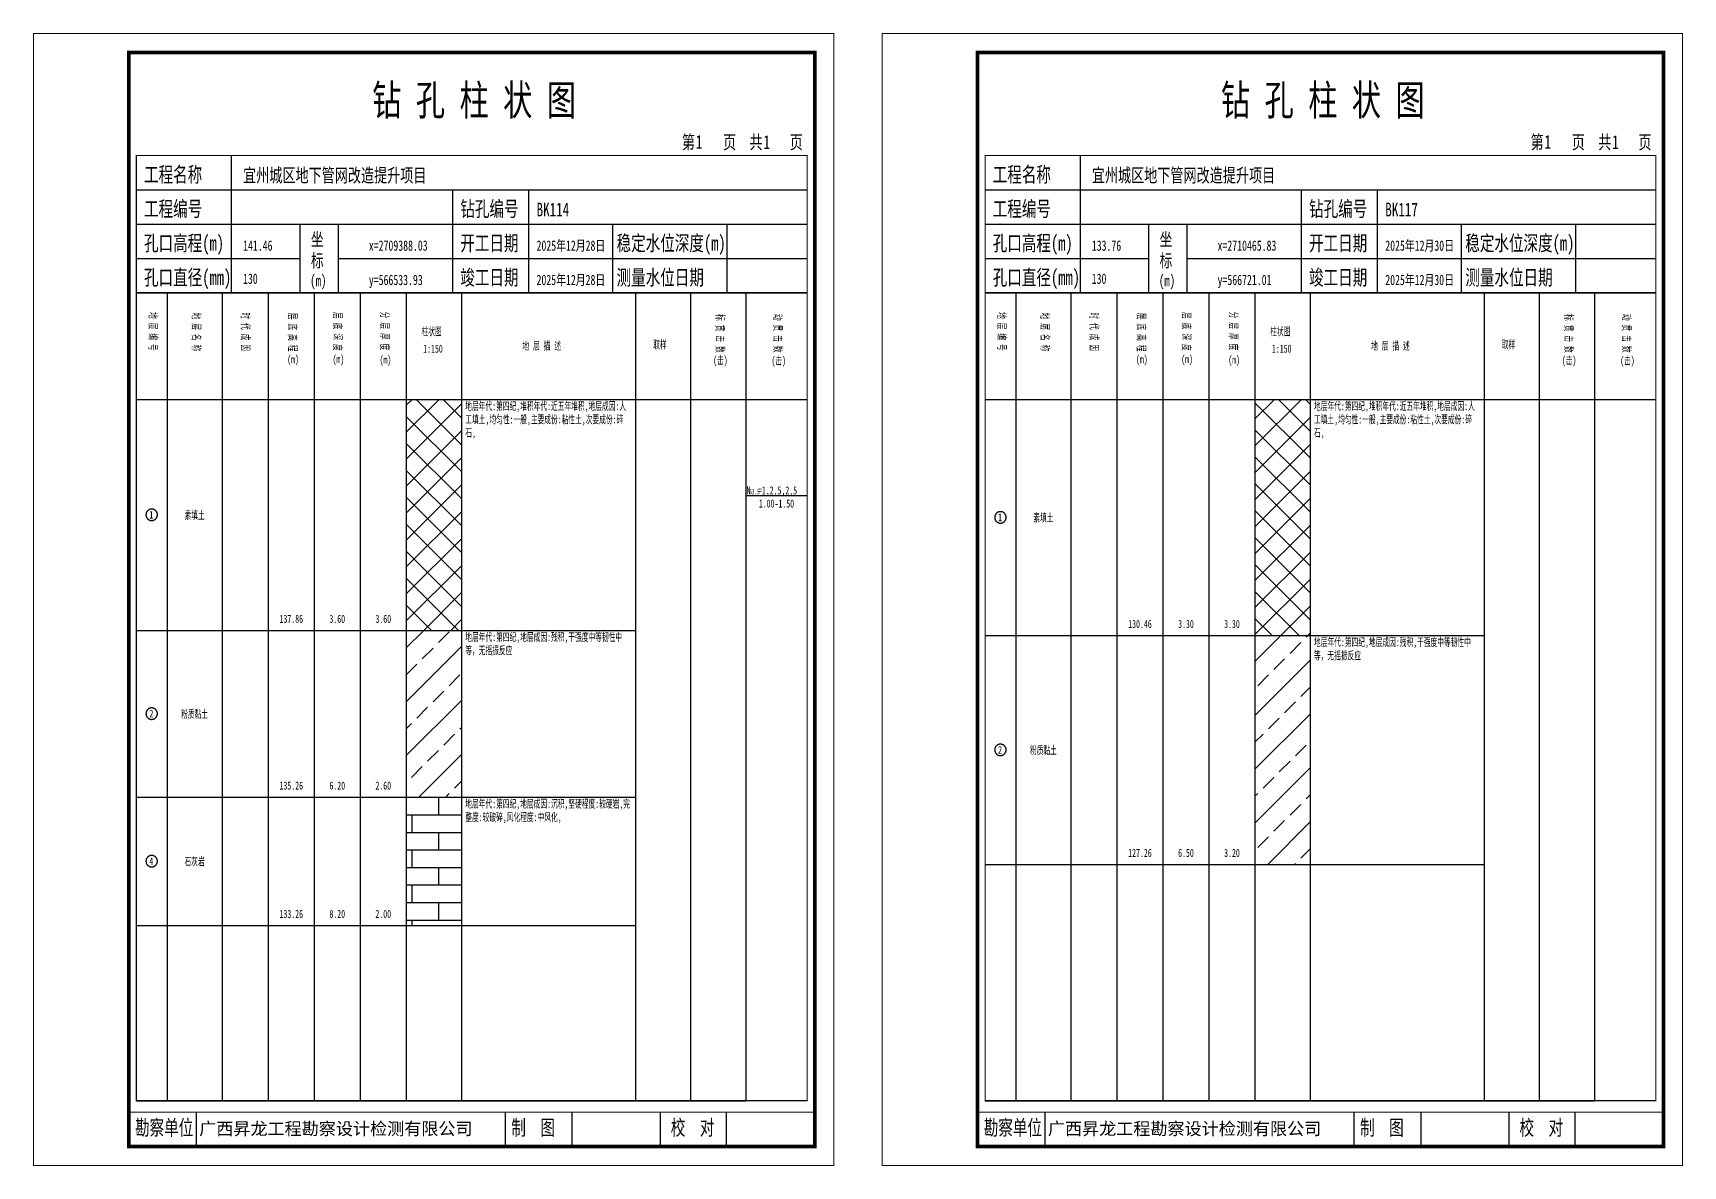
# Model space of a CAD drawing. Header units: millimetres. Extents: x 0 to 2711117, y 0 to 567555.
# Drawn here: x 3785.5 to 4218.5, y -0.1 to 297.1 of the extents above; entities that cross this region are included whole.
import ezdxf
from ezdxf.enums import TextEntityAlignment as Align

# ---------------------------------------------------------------- set-up
doc = ezdxf.new("R2010")
doc.units = ezdxf.units.MM
doc.layers.add('GICAD_POU_TEXTS', color=7, linetype='Continuous')
doc.layers.add('勘察点图例', color=7, linetype='Continuous')
doc.styles.add('HEAD_FONT', font='simfang.ttf', dxfattribs={"width": 0.6})
doc.styles.add('HEAD_FONT2', font='simfang.ttf', dxfattribs={"width": 0.6})
doc.styles.add('HT', font='simhei.ttf')
doc.styles.add('LZ_FONT', font='simfang.ttf', dxfattribs={"width": 0.7, "height": 8})
doc.styles.add('成果图图块', font='simfang.ttf', dxfattribs={"height": 2.5})
doc.styles.add('成果图表体', font='simfang.ttf', dxfattribs={"width": 0.6, "height": 2.1})
pattern_1 = [(45, (0, 0), (-3.535534, 3.535534), []), (135, (0, 0), (-3.535534, -3.535534), [])]
pattern_2 = [(45, (0, 0), (-7.071068, 7.071068), []), (45, (7.071, 0), (-7.071068, 7.071068), [4, -2])]

# ---------------------------------------------------------------- blocks, each defined once
blk = doc.blocks.new('BK114')
for p, q in [((52, 229), (52, 265)), ((27, 256), (203, 256)), ((110, 229), (110, 256)), ((130, 229), (130, 256)), ((27, 247), (203, 247)), ((70, 229), (70, 247)), ((80, 229), (80, 247)), ((152, 229), (152, 247)), ((182, 229), (182, 247)), ((27, 238), (70, 238)), ((80, 238), (203, 238)), ((27, 229), (35.05, 229)), ((35.05, 229), (35.05, 17)), ((35.05, 229), (49.53, 229)), ((49.53, 229), (49.53, 17)), ((49.53, 229), (61.6, 229)), ((61.6, 229), (61.6, 17)), ((61.6, 229), (73.68, 229)), ((73.68, 229), (73.68, 17)), ((73.68, 229), (85.75, 229)), ((85.75, 229), (85.75, 17)), ((85.75, 229), (97.82, 229)), ((97.82, 229), (97.82, 17)), ((97.82, 229), (112.3, 229)), ((112.3, 229), (112.3, 17)), ((112.3, 229), (157.93, 229)), ((157.93, 229), (157.93, 17)), ((157.93, 229), (172.42, 229)), ((172.42, 229), (172.42, 17)), ((172.42, 229), (186.9, 229)), ((186.9, 229), (186.9, 17)), ((186.9, 229), (203, 229)), ((27, 201), (203, 201)), ((27, 17), (35.05, 17)), ((35.05, 17), (49.53, 17)), ((42.74, 4.95), (42.74, 13.95)), ((42.74, 4.95), (42.74, 13.95)), ((49.53, 17), (61.6, 17)), ((61.6, 17), (73.68, 17)), ((73.68, 17), (85.75, 17)), ((85.75, 17), (97.82, 17)), ((97.82, 17), (112.3, 17)), ((112.3, 17), (157.93, 17)), ((123.83, 4.95), (123.83, 13.95)), ((141.38, 4.95), (141.38, 13.95)), ((157.93, 17), (172.42, 17)), ((164.48, 4.95), (164.48, 13.95)), ((172.42, 17), (186.9, 17)), ((181.84, 4.95), (181.84, 13.95)), ((181.84, 4.95), (181.84, 13.95))]:
    blk.add_line(p, q)
for points, const_width in [([(0, 0), (210, 0), (210, 297), (0, 297)], 0.25), ([(25, 5), (205, 5), (205, 292), (25, 292)], 1), ([(27, 265), (203, 265), (203, 17), (27, 17)], 0.3)]:
    blk.add_lwpolyline(points, close=True, dxfattribs=dict(const_width=const_width))
at = {"const_width": 0.3}
for points in [[(27, 229), (203, 229)], [(25, 14), (205, 14)]]:
    blk.add_lwpolyline(points, dxfattribs=at)
at = {"style": 'LZ_FONT', "width": 0.7}
for s, height, p in [('钻 孔 柱 状 图', 8, (88.9, 275.54)), ('第', 3.6, (170.12, 266.7)), ('1', 3.6, (173.78, 266.75)), ('页', 3.6, (180.96, 266.7)), ('共', 3.6, (187.88, 266.7)), ('1', 3.6, (191.54, 266.7)), ('页', 3.6, (198.44, 266.7)), ('工程名称', 4, (29, 258)), ('宜州城区地下管网改造提升项目', 3.6, (55, 258)), ('工程编号', 4, (29, 249)), ('钻孔编号', 4, (112, 249)), ('BK114', 3.6, (132, 249)), ('孔口高程(m)', 4, (29, 240)), ('141.46', 2.7, (55, 240)), ('坐', 3.5, (72.79, 241.24)), ('x=2709388.03', 2.7, (88, 240)), ('开工日期', 4, (112, 240)), ('2025年12月28日', 2.7, (132, 240)), ('稳定水位深度(m)', 4, (153, 240)), ('标', 3.5, (72.79, 235.7)), ('孔口直径(mm)', 4, (29, 231)), ('130', 2.7, (54.98, 231.31)), ('(m) ', 3, (72.59, 230.65)), ('竣工日期', 4, (112, 231)), ('2025年12月28日', 2.7, (132, 231)), ('测量水位日期', 4, (153, 231)), ('y=566533.93', 2.7, (88, 231)), ('勘察单位', 4, (26.65, 7.95)), ('制  图', 4, (125.4, 7.95)), ('校  对', 4, (167.22, 7.95))]:
    blk.add_text(s, height=height, dxfattribs=at).set_placement(p)
at = {"style": 'HT'}
blk.add_text('广西昇龙工程勘察设计检测有限公司', height=3.2865, dxfattribs=at).set_placement((43.48, 8.02))
at = {"char_height": 2.1, "width": 22.806, "attachment_point": 1, "rotation": 270, "style": 'HEAD_FONT'}
for s, insert in [('地 层 编 号', (32.46, 223.92)), ('地 层 名 称', (43.79, 223.76)), ('时 代 成 因', (56.67, 223.83)), ('层 底 高 程', (69.07, 223.71)), ('层 底 深 度', (80.9, 223.91)), ('分 层 厚 度', (93.26, 224.01)), ('标 贯 击 数', (181.21, 223.37)), ('动 贯 击 数', (196.38, 223.43))]:
    blk.add_mtext(s, dxfattribs=dict(at, insert=insert))
at = {"char_height": 2.1, "attachment_point": 1}
for s, insert, width, style in [('柱状图', (101.82, 219.87), 7.855, 'HEAD_FONT2'), ('取样', (162.58, 216.44), 7.855, 'HEAD_FONT2'), ('(m)', (66.58, 212.56), 4.7944, 'HEAD_FONT'), ('(m)', (78.47, 212.61), 4.7944, 'HEAD_FONT'), ('(m)', (90.81, 212.43), 4.7944, 'HEAD_FONT'), ('1:150', (102.26, 215.36), 6.9223, 'HEAD_FONT2'), ('地 层 描 述', (128.29, 216.11), 22.0781, 'HEAD_FONT2'), ('(击)', (178.33, 212.31), 7.855, 'HEAD_FONT2'), ('(击)', (193.64, 212.22), 7.855, 'HEAD_FONT2')]:
    blk.add_mtext(s, dxfattribs=dict(at, insert=insert, width=width, style=style))
blk = doc.blocks.new('BK114_0')
at = {"color": 7}
blk.add_polyline3d([(-1.5, 0.02, 0), (-1.5, -0.06, 0), (-1.49, -0.13, 0), (-1.48, -0.2, 0), (-1.47, -0.28, 0), (-1.46, -0.35, 0), (-1.44, -0.42, 0), (-1.41, -0.49, 0), (-1.39, -0.56, 0), (-1.36, -0.63, 0), (-1.32, -0.69, 0), (-1.29, -0.76, 0), (-1.25, -0.82, 0), (-1.2, -0.88, 0), (-1.16, -0.94, 0), (-1.11, -0.99, 0), (-1.06, -1.04, 0), (-1.01, -1.1, 0), (-0.95, -1.14, 0), (-0.89, -1.19, 0), (-0.83, -1.23, 0), (-0.77, -1.27, 0), (-0.71, -1.31, 0), (-0.64, -1.34, 0), (-0.57, -1.37, 0), (-0.51, -1.4, 0), (-0.44, -1.42, 0), (-0.36, -1.44, 0), (-0.29, -1.46, 0), (-0.22, -1.47, 0), (-0.15, -1.48, 0), (-0.07, -1.48, 0), (0, -1.48, 0), (0.07, -1.48, 0), (0.15, -1.48, 0), (0.22, -1.47, 0), (0.29, -1.46, 0), (0.36, -1.44, 0), (0.44, -1.42, 0), (0.51, -1.4, 0), (0.57, -1.37, 0), (0.64, -1.34, 0), (0.71, -1.31, 0), (0.77, -1.27, 0), (0.83, -1.23, 0), (0.89, -1.19, 0), (0.95, -1.14, 0), (1.01, -1.1, 0), (1.06, -1.04, 0), (1.11, -0.99, 0), (1.16, -0.94, 0), (1.2, -0.88, 0), (1.25, -0.82, 0), (1.29, -0.76, 0), (1.32, -0.69, 0), (1.36, -0.63, 0), (1.39, -0.56, 0), (1.41, -0.49, 0), (1.44, -0.42, 0), (1.46, -0.35, 0), (1.47, -0.28, 0), (1.48, -0.2, 0), (1.49, -0.13, 0), (1.5, -0.06, 0), (1.5, 0.02, 0), (1.5, 0.09, 0), (1.49, 0.16, 0), (1.48, 0.24, 0), (1.47, 0.31, 0), (1.46, 0.38, 0), (1.44, 0.45, 0), (1.41, 0.52, 0), (1.39, 0.59, 0), (1.36, 0.66, 0), (1.32, 0.72, 0), (1.29, 0.79, 0), (1.25, 0.85, 0), (1.2, 0.91, 0), (1.16, 0.97, 0), (1.11, 1.02, 0), (1.06, 1.08, 0), (1.01, 1.13, 0), (0.95, 1.18, 0), (0.89, 1.22, 0), (0.83, 1.26, 0), (0.77, 1.3, 0), (0.71, 1.34, 0), (0.64, 1.37, 0), (0.57, 1.4, 0), (0.51, 1.43, 0), (0.44, 1.45, 0), (0.36, 1.47, 0), (0.29, 1.49, 0), (0.22, 1.5, 0), (0.15, 1.51, 0), (0.07, 1.51, 0), (0, 1.52, 0), (-0.07, 1.51, 0), (-0.15, 1.51, 0), (-0.22, 1.5, 0), (-0.29, 1.49, 0), (-0.36, 1.47, 0), (-0.44, 1.45, 0), (-0.51, 1.43, 0), (-0.57, 1.4, 0), (-0.64, 1.37, 0), (-0.71, 1.34, 0), (-0.77, 1.3, 0), (-0.83, 1.26, 0), (-0.89, 1.22, 0), (-0.95, 1.18, 0), (-1.01, 1.13, 0), (-1.06, 1.08, 0), (-1.11, 1.02, 0), (-1.16, 0.97, 0), (-1.2, 0.91, 0), (-1.25, 0.85, 0), (-1.29, 0.79, 0), (-1.32, 0.72, 0), (-1.36, 0.66, 0), (-1.39, 0.59, 0), (-1.41, 0.52, 0), (-1.44, 0.45, 0), (-1.46, 0.38, 0), (-1.47, 0.31, 0), (-1.48, 0.24, 0), (-1.49, 0.16, 0), (-1.5, 0.09, 0), (-1.5, 0.02, 0)], dxfattribs=at)
at = {"layer": 'GICAD_POU_TEXTS', "color": 7, "style": '成果图图块', "width": 0.7}
blk.add_text('1', height=2, dxfattribs=at).set_placement((-0.09, -0.99), align=Align.CENTER)
blk = doc.blocks.new('BK114_1')
at = {"color": 7}
blk.add_polyline3d([(-1.5, 0.02, 0), (-1.5, -0.06, 0), (-1.49, -0.13, 0), (-1.48, -0.2, 0), (-1.47, -0.28, 0), (-1.46, -0.35, 0), (-1.44, -0.42, 0), (-1.41, -0.49, 0), (-1.39, -0.56, 0), (-1.36, -0.63, 0), (-1.32, -0.69, 0), (-1.29, -0.76, 0), (-1.25, -0.82, 0), (-1.2, -0.88, 0), (-1.16, -0.94, 0), (-1.11, -0.99, 0), (-1.06, -1.04, 0), (-1.01, -1.1, 0), (-0.95, -1.14, 0), (-0.89, -1.19, 0), (-0.83, -1.23, 0), (-0.77, -1.27, 0), (-0.71, -1.31, 0), (-0.64, -1.34, 0), (-0.57, -1.37, 0), (-0.51, -1.4, 0), (-0.44, -1.42, 0), (-0.36, -1.44, 0), (-0.29, -1.46, 0), (-0.22, -1.47, 0), (-0.15, -1.48, 0), (-0.07, -1.48, 0), (0, -1.48, 0), (0.07, -1.48, 0), (0.15, -1.48, 0), (0.22, -1.47, 0), (0.29, -1.46, 0), (0.36, -1.44, 0), (0.44, -1.42, 0), (0.51, -1.4, 0), (0.57, -1.37, 0), (0.64, -1.34, 0), (0.71, -1.31, 0), (0.77, -1.27, 0), (0.83, -1.23, 0), (0.89, -1.19, 0), (0.95, -1.14, 0), (1.01, -1.1, 0), (1.06, -1.04, 0), (1.11, -0.99, 0), (1.16, -0.94, 0), (1.2, -0.88, 0), (1.25, -0.82, 0), (1.29, -0.76, 0), (1.32, -0.69, 0), (1.36, -0.63, 0), (1.39, -0.56, 0), (1.41, -0.49, 0), (1.44, -0.42, 0), (1.46, -0.35, 0), (1.47, -0.28, 0), (1.48, -0.2, 0), (1.49, -0.13, 0), (1.5, -0.06, 0), (1.5, 0.02, 0), (1.5, 0.09, 0), (1.49, 0.16, 0), (1.48, 0.24, 0), (1.47, 0.31, 0), (1.46, 0.38, 0), (1.44, 0.45, 0), (1.41, 0.52, 0), (1.39, 0.59, 0), (1.36, 0.66, 0), (1.32, 0.72, 0), (1.29, 0.79, 0), (1.25, 0.85, 0), (1.2, 0.91, 0), (1.16, 0.97, 0), (1.11, 1.02, 0), (1.06, 1.08, 0), (1.01, 1.13, 0), (0.95, 1.18, 0), (0.89, 1.22, 0), (0.83, 1.26, 0), (0.77, 1.3, 0), (0.71, 1.34, 0), (0.64, 1.37, 0), (0.57, 1.4, 0), (0.51, 1.43, 0), (0.44, 1.45, 0), (0.36, 1.47, 0), (0.29, 1.49, 0), (0.22, 1.5, 0), (0.15, 1.51, 0), (0.07, 1.51, 0), (0, 1.52, 0), (-0.07, 1.51, 0), (-0.15, 1.51, 0), (-0.22, 1.5, 0), (-0.29, 1.49, 0), (-0.36, 1.47, 0), (-0.44, 1.45, 0), (-0.51, 1.43, 0), (-0.57, 1.4, 0), (-0.64, 1.37, 0), (-0.71, 1.34, 0), (-0.77, 1.3, 0), (-0.83, 1.26, 0), (-0.89, 1.22, 0), (-0.95, 1.18, 0), (-1.01, 1.13, 0), (-1.06, 1.08, 0), (-1.11, 1.02, 0), (-1.16, 0.97, 0), (-1.2, 0.91, 0), (-1.25, 0.85, 0), (-1.29, 0.79, 0), (-1.32, 0.72, 0), (-1.36, 0.66, 0), (-1.39, 0.59, 0), (-1.41, 0.52, 0), (-1.44, 0.45, 0), (-1.46, 0.38, 0), (-1.47, 0.31, 0), (-1.48, 0.24, 0), (-1.49, 0.16, 0), (-1.5, 0.09, 0), (-1.5, 0.02, 0)], dxfattribs=at)
at = {"layer": 'GICAD_POU_TEXTS', "color": 7, "style": '成果图图块', "width": 0.7}
blk.add_text('2', height=2, dxfattribs=at).set_placement((-0.09, -0.99), align=Align.CENTER)
blk = doc.blocks.new('BK114_2')
at = {"color": 7}
blk.add_polyline3d([(-1.5, 0.02, 0), (-1.5, -0.06, 0), (-1.49, -0.13, 0), (-1.48, -0.2, 0), (-1.47, -0.28, 0), (-1.46, -0.35, 0), (-1.44, -0.42, 0), (-1.41, -0.49, 0), (-1.39, -0.56, 0), (-1.36, -0.63, 0), (-1.32, -0.69, 0), (-1.29, -0.76, 0), (-1.25, -0.82, 0), (-1.2, -0.88, 0), (-1.16, -0.94, 0), (-1.11, -0.99, 0), (-1.06, -1.04, 0), (-1.01, -1.1, 0), (-0.95, -1.14, 0), (-0.89, -1.19, 0), (-0.83, -1.23, 0), (-0.77, -1.27, 0), (-0.71, -1.31, 0), (-0.64, -1.34, 0), (-0.57, -1.37, 0), (-0.51, -1.4, 0), (-0.44, -1.42, 0), (-0.36, -1.44, 0), (-0.29, -1.46, 0), (-0.22, -1.47, 0), (-0.15, -1.48, 0), (-0.07, -1.48, 0), (0, -1.48, 0), (0.07, -1.48, 0), (0.15, -1.48, 0), (0.22, -1.47, 0), (0.29, -1.46, 0), (0.36, -1.44, 0), (0.44, -1.42, 0), (0.51, -1.4, 0), (0.57, -1.37, 0), (0.64, -1.34, 0), (0.71, -1.31, 0), (0.77, -1.27, 0), (0.83, -1.23, 0), (0.89, -1.19, 0), (0.95, -1.14, 0), (1.01, -1.1, 0), (1.06, -1.04, 0), (1.11, -0.99, 0), (1.16, -0.94, 0), (1.2, -0.88, 0), (1.25, -0.82, 0), (1.29, -0.76, 0), (1.32, -0.69, 0), (1.36, -0.63, 0), (1.39, -0.56, 0), (1.41, -0.49, 0), (1.44, -0.42, 0), (1.46, -0.35, 0), (1.47, -0.28, 0), (1.48, -0.2, 0), (1.49, -0.13, 0), (1.5, -0.06, 0), (1.5, 0.02, 0), (1.5, 0.09, 0), (1.49, 0.16, 0), (1.48, 0.24, 0), (1.47, 0.31, 0), (1.46, 0.38, 0), (1.44, 0.45, 0), (1.41, 0.52, 0), (1.39, 0.59, 0), (1.36, 0.66, 0), (1.32, 0.72, 0), (1.29, 0.79, 0), (1.25, 0.85, 0), (1.2, 0.91, 0), (1.16, 0.97, 0), (1.11, 1.02, 0), (1.06, 1.08, 0), (1.01, 1.13, 0), (0.95, 1.18, 0), (0.89, 1.22, 0), (0.83, 1.26, 0), (0.77, 1.3, 0), (0.71, 1.34, 0), (0.64, 1.37, 0), (0.57, 1.4, 0), (0.51, 1.43, 0), (0.44, 1.45, 0), (0.36, 1.47, 0), (0.29, 1.49, 0), (0.22, 1.5, 0), (0.15, 1.51, 0), (0.07, 1.51, 0), (0, 1.52, 0), (-0.07, 1.51, 0), (-0.15, 1.51, 0), (-0.22, 1.5, 0), (-0.29, 1.49, 0), (-0.36, 1.47, 0), (-0.44, 1.45, 0), (-0.51, 1.43, 0), (-0.57, 1.4, 0), (-0.64, 1.37, 0), (-0.71, 1.34, 0), (-0.77, 1.3, 0), (-0.83, 1.26, 0), (-0.89, 1.22, 0), (-0.95, 1.18, 0), (-1.01, 1.13, 0), (-1.06, 1.08, 0), (-1.11, 1.02, 0), (-1.16, 0.97, 0), (-1.2, 0.91, 0), (-1.25, 0.85, 0), (-1.29, 0.79, 0), (-1.32, 0.72, 0), (-1.36, 0.66, 0), (-1.39, 0.59, 0), (-1.41, 0.52, 0), (-1.44, 0.45, 0), (-1.46, 0.38, 0), (-1.47, 0.31, 0), (-1.48, 0.24, 0), (-1.49, 0.16, 0), (-1.5, 0.09, 0), (-1.5, 0.02, 0)], dxfattribs=at)
at = {"layer": 'GICAD_POU_TEXTS', "color": 7, "style": '成果图图块', "width": 0.7}
blk.add_text('4', height=2, dxfattribs=at).set_placement((-0.09, -0.99), align=Align.CENTER)
blk = doc.blocks.new('BK117')
for p, q in [((52, 229), (52, 265)), ((27, 256), (203, 256)), ((110, 229), (110, 256)), ((130, 229), (130, 256)), ((27, 247), (203, 247)), ((70, 229), (70, 247)), ((80, 229), (80, 247)), ((152, 229), (152, 247)), ((182, 229), (182, 247)), ((27, 238), (70, 238)), ((80, 238), (203, 238)), ((27, 229), (35.05, 229)), ((35.05, 229), (35.05, 17)), ((35.05, 229), (49.53, 229)), ((49.53, 229), (49.53, 17)), ((49.53, 229), (61.6, 229)), ((61.6, 229), (61.6, 17)), ((61.6, 229), (73.68, 229)), ((73.68, 229), (73.68, 17)), ((73.68, 229), (85.75, 229)), ((85.75, 229), (85.75, 17)), ((85.75, 229), (97.82, 229)), ((97.82, 229), (97.82, 17)), ((97.82, 229), (112.3, 229)), ((112.3, 229), (112.3, 17)), ((112.3, 229), (157.93, 229)), ((157.93, 229), (157.93, 17)), ((157.93, 229), (172.42, 229)), ((172.42, 229), (172.42, 17)), ((172.42, 229), (186.9, 229)), ((186.9, 229), (186.9, 17)), ((186.9, 229), (203, 229)), ((27, 201), (203, 201)), ((27, 17), (35.05, 17)), ((35.05, 17), (49.53, 17)), ((42.74, 4.95), (42.74, 13.95)), ((42.74, 4.95), (42.74, 13.95)), ((49.53, 17), (61.6, 17)), ((61.6, 17), (73.68, 17)), ((73.68, 17), (85.75, 17)), ((85.75, 17), (97.82, 17)), ((97.82, 17), (112.3, 17)), ((112.3, 17), (157.93, 17)), ((123.83, 4.95), (123.83, 13.95)), ((141.38, 4.95), (141.38, 13.95)), ((157.93, 17), (172.42, 17)), ((164.48, 4.95), (164.48, 13.95)), ((172.42, 17), (186.9, 17)), ((181.84, 4.95), (181.84, 13.95)), ((181.84, 4.95), (181.84, 13.95))]:
    blk.add_line(p, q)
for points, const_width in [([(0, 0), (210, 0), (210, 297), (0, 297)], 0.25), ([(25, 5), (205, 5), (205, 292), (25, 292)], 1), ([(27, 265), (203, 265), (203, 17), (27, 17)], 0.3)]:
    blk.add_lwpolyline(points, close=True, dxfattribs=dict(const_width=const_width))
at = {"const_width": 0.3}
for points in [[(27, 229), (203, 229)], [(25, 14), (205, 14)]]:
    blk.add_lwpolyline(points, dxfattribs=at)
at = {"style": 'LZ_FONT', "width": 0.7}
for s, height, p in [('钻 孔 柱 状 图', 8, (88.9, 275.54)), ('第', 3.6, (170.12, 266.7)), ('1', 3.6, (173.78, 266.75)), ('页', 3.6, (180.96, 266.7)), ('共', 3.6, (187.88, 266.7)), ('1', 3.6, (191.54, 266.7)), ('页', 3.6, (198.44, 266.7)), ('工程名称', 4, (29, 258)), ('宜州城区地下管网改造提升项目', 3.6, (55, 258)), ('工程编号', 4, (29, 249)), ('钻孔编号', 4, (112, 249)), ('BK117', 3.6, (132, 249)), ('孔口高程(m)', 4, (29, 240)), ('133.76', 2.7, (55, 240)), ('坐', 3.5, (72.79, 241.24)), ('x=2710465.83', 2.7, (88, 240)), ('开工日期', 4, (112, 240)), ('2025年12月30日', 2.7, (132, 240)), ('稳定水位深度(m)', 4, (153, 240)), ('标', 3.5, (72.79, 235.7)), ('孔口直径(mm)', 4, (29, 231)), ('130', 2.7, (54.98, 231.31)), ('(m) ', 3, (72.59, 230.65)), ('竣工日期', 4, (112, 231)), ('2025年12月30日', 2.7, (132, 231)), ('测量水位日期', 4, (153, 231)), ('y=566721.01', 2.7, (88, 231)), ('勘察单位', 4, (26.65, 7.95)), ('制  图', 4, (125.4, 7.95)), ('校  对', 4, (167.22, 7.95))]:
    blk.add_text(s, height=height, dxfattribs=at).set_placement(p)
at = {"style": 'HT'}
blk.add_text('广西昇龙工程勘察设计检测有限公司', height=3.2865, dxfattribs=at).set_placement((43.48, 8.02))
at = {"char_height": 2.1, "width": 22.806, "attachment_point": 1, "rotation": 270, "style": 'HEAD_FONT'}
for s, insert in [('地 层 编 号', (32.46, 223.92)), ('地 层 名 称', (43.79, 223.76)), ('时 代 成 因', (56.67, 223.83)), ('层 底 高 程', (69.07, 223.71)), ('层 底 深 度', (80.9, 223.91)), ('分 层 厚 度', (93.26, 224.01)), ('标 贯 击 数', (181.21, 223.37)), ('动 贯 击 数', (196.38, 223.43))]:
    blk.add_mtext(s, dxfattribs=dict(at, insert=insert))
at = {"char_height": 2.1, "attachment_point": 1}
for s, insert, width, style in [('柱状图', (101.82, 219.87), 7.855, 'HEAD_FONT2'), ('取样', (162.58, 216.44), 7.855, 'HEAD_FONT2'), ('(m)', (66.58, 212.56), 4.7944, 'HEAD_FONT'), ('(m)', (78.47, 212.61), 4.7944, 'HEAD_FONT'), ('(m)', (90.81, 212.43), 4.7944, 'HEAD_FONT'), ('1:150', (102.26, 215.36), 6.9223, 'HEAD_FONT2'), ('地 层 描 述', (128.29, 216.11), 22.0781, 'HEAD_FONT2'), ('(击)', (178.33, 212.31), 7.855, 'HEAD_FONT2'), ('(击)', (193.64, 212.22), 7.855, 'HEAD_FONT2')]:
    blk.add_mtext(s, dxfattribs=dict(at, insert=insert, width=width, style=style))
blk = doc.blocks.new('BK117_0')
at = {"color": 7}
blk.add_polyline3d([(-1.5, 0.02, 0), (-1.5, -0.06, 0), (-1.49, -0.13, 0), (-1.48, -0.2, 0), (-1.47, -0.28, 0), (-1.46, -0.35, 0), (-1.44, -0.42, 0), (-1.41, -0.49, 0), (-1.39, -0.56, 0), (-1.36, -0.63, 0), (-1.32, -0.69, 0), (-1.29, -0.76, 0), (-1.25, -0.82, 0), (-1.2, -0.88, 0), (-1.16, -0.94, 0), (-1.11, -0.99, 0), (-1.06, -1.04, 0), (-1.01, -1.1, 0), (-0.95, -1.14, 0), (-0.89, -1.19, 0), (-0.83, -1.23, 0), (-0.77, -1.27, 0), (-0.71, -1.31, 0), (-0.64, -1.34, 0), (-0.57, -1.37, 0), (-0.51, -1.4, 0), (-0.44, -1.42, 0), (-0.36, -1.44, 0), (-0.29, -1.46, 0), (-0.22, -1.47, 0), (-0.15, -1.48, 0), (-0.07, -1.48, 0), (0, -1.48, 0), (0.07, -1.48, 0), (0.15, -1.48, 0), (0.22, -1.47, 0), (0.29, -1.46, 0), (0.36, -1.44, 0), (0.44, -1.42, 0), (0.51, -1.4, 0), (0.57, -1.37, 0), (0.64, -1.34, 0), (0.71, -1.31, 0), (0.77, -1.27, 0), (0.83, -1.23, 0), (0.89, -1.19, 0), (0.95, -1.14, 0), (1.01, -1.1, 0), (1.06, -1.04, 0), (1.11, -0.99, 0), (1.16, -0.94, 0), (1.2, -0.88, 0), (1.25, -0.82, 0), (1.29, -0.76, 0), (1.32, -0.69, 0), (1.36, -0.63, 0), (1.39, -0.56, 0), (1.41, -0.49, 0), (1.44, -0.42, 0), (1.46, -0.35, 0), (1.47, -0.28, 0), (1.48, -0.2, 0), (1.49, -0.13, 0), (1.5, -0.06, 0), (1.5, 0.02, 0), (1.5, 0.09, 0), (1.49, 0.16, 0), (1.48, 0.24, 0), (1.47, 0.31, 0), (1.46, 0.38, 0), (1.44, 0.45, 0), (1.41, 0.52, 0), (1.39, 0.59, 0), (1.36, 0.66, 0), (1.32, 0.72, 0), (1.29, 0.79, 0), (1.25, 0.85, 0), (1.2, 0.91, 0), (1.16, 0.97, 0), (1.11, 1.02, 0), (1.06, 1.08, 0), (1.01, 1.13, 0), (0.95, 1.18, 0), (0.89, 1.22, 0), (0.83, 1.26, 0), (0.77, 1.3, 0), (0.71, 1.34, 0), (0.64, 1.37, 0), (0.57, 1.4, 0), (0.51, 1.43, 0), (0.44, 1.45, 0), (0.36, 1.47, 0), (0.29, 1.49, 0), (0.22, 1.5, 0), (0.15, 1.51, 0), (0.07, 1.51, 0), (0, 1.52, 0), (-0.07, 1.51, 0), (-0.15, 1.51, 0), (-0.22, 1.5, 0), (-0.29, 1.49, 0), (-0.36, 1.47, 0), (-0.44, 1.45, 0), (-0.51, 1.43, 0), (-0.57, 1.4, 0), (-0.64, 1.37, 0), (-0.71, 1.34, 0), (-0.77, 1.3, 0), (-0.83, 1.26, 0), (-0.89, 1.22, 0), (-0.95, 1.18, 0), (-1.01, 1.13, 0), (-1.06, 1.08, 0), (-1.11, 1.02, 0), (-1.16, 0.97, 0), (-1.2, 0.91, 0), (-1.25, 0.85, 0), (-1.29, 0.79, 0), (-1.32, 0.72, 0), (-1.36, 0.66, 0), (-1.39, 0.59, 0), (-1.41, 0.52, 0), (-1.44, 0.45, 0), (-1.46, 0.38, 0), (-1.47, 0.31, 0), (-1.48, 0.24, 0), (-1.49, 0.16, 0), (-1.5, 0.09, 0), (-1.5, 0.02, 0)], dxfattribs=at)
at = {"layer": 'GICAD_POU_TEXTS', "color": 7, "style": '成果图图块', "width": 0.7}
blk.add_text('1', height=2, dxfattribs=at).set_placement((-0.09, -0.99), align=Align.CENTER)
blk = doc.blocks.new('BK117_1')
at = {"color": 7}
blk.add_polyline3d([(-1.5, 0.02, 0), (-1.5, -0.06, 0), (-1.49, -0.13, 0), (-1.48, -0.2, 0), (-1.47, -0.28, 0), (-1.46, -0.35, 0), (-1.44, -0.42, 0), (-1.41, -0.49, 0), (-1.39, -0.56, 0), (-1.36, -0.63, 0), (-1.32, -0.69, 0), (-1.29, -0.76, 0), (-1.25, -0.82, 0), (-1.2, -0.88, 0), (-1.16, -0.94, 0), (-1.11, -0.99, 0), (-1.06, -1.04, 0), (-1.01, -1.1, 0), (-0.95, -1.14, 0), (-0.89, -1.19, 0), (-0.83, -1.23, 0), (-0.77, -1.27, 0), (-0.71, -1.31, 0), (-0.64, -1.34, 0), (-0.57, -1.37, 0), (-0.51, -1.4, 0), (-0.44, -1.42, 0), (-0.36, -1.44, 0), (-0.29, -1.46, 0), (-0.22, -1.47, 0), (-0.15, -1.48, 0), (-0.07, -1.48, 0), (0, -1.48, 0), (0.07, -1.48, 0), (0.15, -1.48, 0), (0.22, -1.47, 0), (0.29, -1.46, 0), (0.36, -1.44, 0), (0.44, -1.42, 0), (0.51, -1.4, 0), (0.57, -1.37, 0), (0.64, -1.34, 0), (0.71, -1.31, 0), (0.77, -1.27, 0), (0.83, -1.23, 0), (0.89, -1.19, 0), (0.95, -1.14, 0), (1.01, -1.1, 0), (1.06, -1.04, 0), (1.11, -0.99, 0), (1.16, -0.94, 0), (1.2, -0.88, 0), (1.25, -0.82, 0), (1.29, -0.76, 0), (1.32, -0.69, 0), (1.36, -0.63, 0), (1.39, -0.56, 0), (1.41, -0.49, 0), (1.44, -0.42, 0), (1.46, -0.35, 0), (1.47, -0.28, 0), (1.48, -0.2, 0), (1.49, -0.13, 0), (1.5, -0.06, 0), (1.5, 0.02, 0), (1.5, 0.09, 0), (1.49, 0.16, 0), (1.48, 0.24, 0), (1.47, 0.31, 0), (1.46, 0.38, 0), (1.44, 0.45, 0), (1.41, 0.52, 0), (1.39, 0.59, 0), (1.36, 0.66, 0), (1.32, 0.72, 0), (1.29, 0.79, 0), (1.25, 0.85, 0), (1.2, 0.91, 0), (1.16, 0.97, 0), (1.11, 1.02, 0), (1.06, 1.08, 0), (1.01, 1.13, 0), (0.95, 1.18, 0), (0.89, 1.22, 0), (0.83, 1.26, 0), (0.77, 1.3, 0), (0.71, 1.34, 0), (0.64, 1.37, 0), (0.57, 1.4, 0), (0.51, 1.43, 0), (0.44, 1.45, 0), (0.36, 1.47, 0), (0.29, 1.49, 0), (0.22, 1.5, 0), (0.15, 1.51, 0), (0.07, 1.51, 0), (0, 1.52, 0), (-0.07, 1.51, 0), (-0.15, 1.51, 0), (-0.22, 1.5, 0), (-0.29, 1.49, 0), (-0.36, 1.47, 0), (-0.44, 1.45, 0), (-0.51, 1.43, 0), (-0.57, 1.4, 0), (-0.64, 1.37, 0), (-0.71, 1.34, 0), (-0.77, 1.3, 0), (-0.83, 1.26, 0), (-0.89, 1.22, 0), (-0.95, 1.18, 0), (-1.01, 1.13, 0), (-1.06, 1.08, 0), (-1.11, 1.02, 0), (-1.16, 0.97, 0), (-1.2, 0.91, 0), (-1.25, 0.85, 0), (-1.29, 0.79, 0), (-1.32, 0.72, 0), (-1.36, 0.66, 0), (-1.39, 0.59, 0), (-1.41, 0.52, 0), (-1.44, 0.45, 0), (-1.46, 0.38, 0), (-1.47, 0.31, 0), (-1.48, 0.24, 0), (-1.49, 0.16, 0), (-1.5, 0.09, 0), (-1.5, 0.02, 0)], dxfattribs=at)
at = {"layer": 'GICAD_POU_TEXTS', "color": 7, "style": '成果图图块', "width": 0.7}
blk.add_text('2', height=2, dxfattribs=at).set_placement((-0.09, -0.99), align=Align.CENTER)

msp = doc.modelspace()

# ---------------------------------------------------------------- hatches: boundary and pattern name
at = {"layer": '勘察点图例'}
h = msp.add_hatch(dxfattribs=at)
h.set_pattern_fill('GKSTT', color=256, scale=0.5, style=0, pattern_type=2)
h.set_pattern_definition(pattern_1)
h.paths.add_polyline_path([(3883.49, 140.41), (3897.97, 140.41), (3897.97, 201), (3883.49, 201)])
h = msp.add_hatch(dxfattribs=at)
h.set_pattern_fill('GKSTT', color=256, scale=0.5, style=0, pattern_type=2)
h.set_pattern_definition(pattern_1)
h.paths.add_polyline_path([(4106.18, 139.06), (4120.66, 139.06), (4120.66, 201), (4106.18, 201)])
h = msp.add_hatch(dxfattribs=at)
h.set_pattern_fill('GKFZNT', color=256, scale=0.5, style=0, pattern_type=2)
h.set_pattern_definition(pattern_2)
h.paths.add_polyline_path([(3883.49, 96.66), (3897.97, 96.66), (3897.97, 140.41), (3883.49, 140.41)])
h = msp.add_hatch(dxfattribs=at)
h.set_pattern_fill('GKFZNT', color=256, scale=0.5, style=0, pattern_type=2)
h.set_pattern_definition(pattern_2)
h.paths.add_polyline_path([(4106.18, 79), (4120.66, 79), (4120.66, 139.06), (4106.18, 139.06)])
h = msp.add_hatch(dxfattribs=at)
h.set_pattern_fill('GKSHY', color=256, scale=0.5, style=0, pattern_type=2)
h.set_pattern_definition([(0, (0, 0), (0, 4.6), []), (90, (0, 0), (-7, 4.6), [4.6, -4.6])])
h.paths.add_polyline_path([(3883.49, 63), (3897.97, 63), (3897.97, 96.66), (3883.49, 96.66)])

# ---------------------------------------------------------------- linework, layer by layer
for p, q in [((3972.58, 175.76), (3988.67, 175.76)), ((3812.67, 140.41), (3897.97, 140.41)), ((3897.97, 140.41), (3943.6, 140.41)), ((4035.36, 139.06), (4120.66, 139.06)), ((4120.66, 139.06), (4166.29, 139.06)), ((3812.67, 96.66), (3897.97, 96.66)), ((3897.97, 96.66), (3943.6, 96.66)), ((4035.36, 79), (4120.66, 79)), ((4120.66, 79), (4166.29, 79)), ((3812.67, 63), (3897.97, 63)), ((3897.97, 63), (3943.6, 63))]:
    msp.add_line(p, q, dxfattribs=at)

# ---------------------------------------------------------------- block references
for name, p in [('BK114', (3785.67, 0)), ('BK117', (4008.36, 0)), ('BK114_0', (3816.69, 170.71)), ('BK117_0', (4039.38, 170.03)), ('BK114_1', (3816.69, 118.54)), ('BK117_1', (4039.38, 109.03)), ('BK114_2', (3816.69, 79.83))]:
    msp.add_blockref(name, p, dxfattribs=at)

# ---------------------------------------------------------------- texts
at = {"layer": '勘察点图例', "style": '成果图表体', "width": 0.6}
for s, height, p in [('N', 2.1, (3972.78, 176.08)), ('=', 2.1, (3975.78, 176.08)), ('63.5', 1.4, (3973.48, 176.08))]:
    msp.add_text(s, height=height, dxfattribs=at).set_placement(p)
for s, p in [('1.00-1.50', (3980.62, 173.66)), ('素填土', (3827.96, 170.71)), ('素填土', (4050.65, 170.03)), ('137.86', (3853.31, 143.41)), ('3.60', (3865.38, 143.41)), ('3.60', (3877.45, 143.41)), ('130.46', (4076, 142.06)), ('3.30', (4088.07, 142.06)), ('3.30', (4100.14, 142.06)), ('粉质黏土', (3827.96, 118.54)), ('粉质黏土', (4050.65, 109.03)), ('135.26', (3853.31, 99.66)), ('6.20', (3865.38, 99.66)), ('2.60', (3877.45, 99.66)), ('127.26', (4076, 82)), ('6.50', (4088.07, 82)), ('3.20', (4100.14, 82)), ('石灰岩', (3827.96, 79.83)), ('133.26', (3853.31, 66)), ('8.20', (3865.38, 66)), ('2.00', (3877.45, 66))]:
    msp.add_text(s, height=2.1, dxfattribs=at).set_placement(p, align=Align.MIDDLE)
at = {"layer": '勘察点图例', "char_height": 2.1, "attachment_point": 1, "style": '成果图表体'}
for s, insert, width in [('地层年代:第四纪,堆积年代:近五年堆积,地层成因:人工填土,均匀性:一般,主要成份:粘性土,次要成份:碎石,', (3898.97, 200.3), 43.6296), ('地层年代:第四纪,堆积年代:近五年堆积,地层成因:人工填土,均匀性:一般,主要成份:粘性土,次要成份:碎石,', (4121.66, 200.3), 43.6296), ('1,2,5,2,5', (3976.78, 178.18), 4), ('地层年代:第四纪,地层成因:残积,干强度中等韧性中等，无摇振反应', (3898.97, 139.71), 43.6296), ('地层年代:第四纪,地层成因:残积,干强度中等韧性中等，无摇振反应', (4121.66, 138.36), 43.6296), ('地层年代:第四纪,地层成因:沉积,坚硬程度:较硬岩,完整度:较破碎,风化程度:中风化,', (3898.97, 95.96), 43.6296)]:
    msp.add_mtext(s, dxfattribs=dict(at, insert=insert, width=width))

doc.saveas('drawing.dxf')
